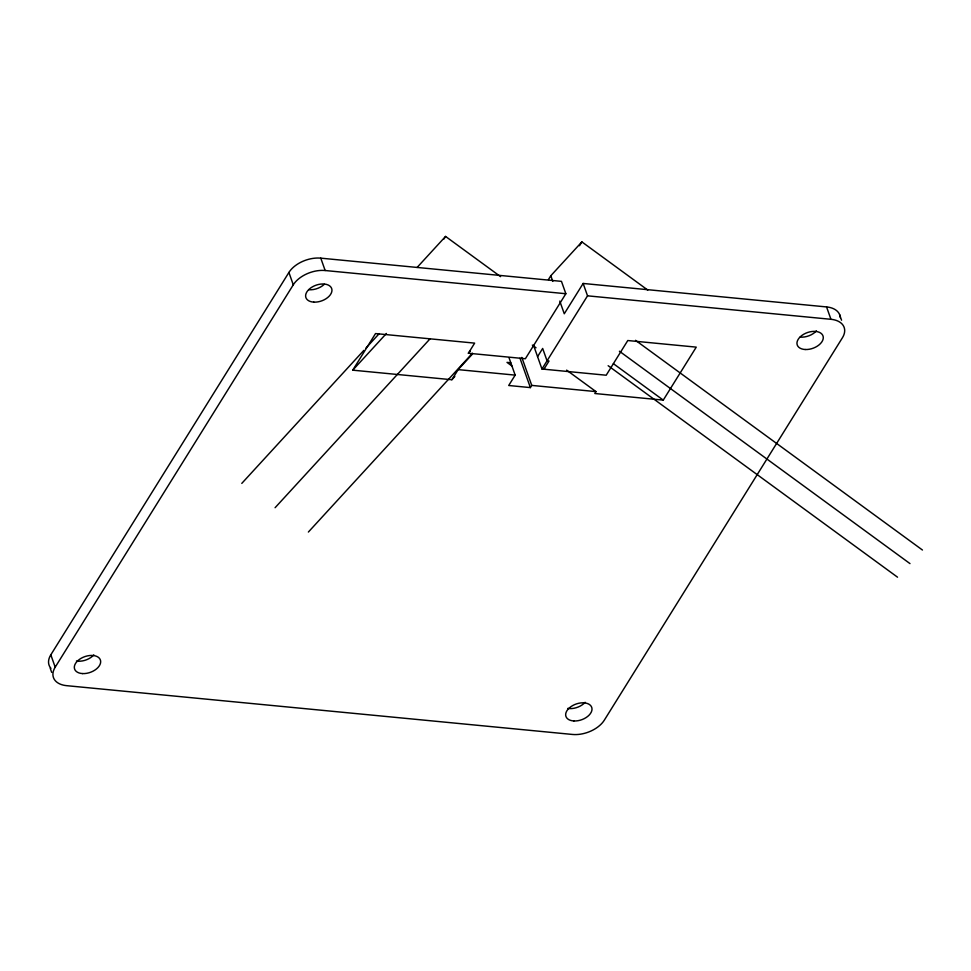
<?xml version="1.0" encoding="UTF-8"?>
<svg xmlns="http://www.w3.org/2000/svg" width="971" height="971" viewBox="0 0 971 971"><rect width="100%" height="100%" fill="white"/><g stroke="black" fill="none" stroke-linecap="round" stroke-linejoin="round"><path stroke-width="1.46" d="M50.905 668.315A24.845 15.16 -19.5 0 1 50.82 654.818L288.909 272.45A24.845 15.16 -19.5 0 1 320.782 258.152L561.469 281.359L565.85 293.728L525.372 358.736L468.362 353.238L474.649 343.127L375.534 333.575L352.74 370.169L451.867 379.734L454.841 376.481M559.782 301.095L564.272 313.767L583.146 283.459L826.564 306.933L830.945 319.301A24.845 15.16 -19.5 0 1 842.415 337.774L604.326 720.154A24.845 15.16 -19.5 0 1 572.453 734.452L66.671 685.672A24.845 15.16 -19.5 0 1 55.189 667.186L293.278 284.819A24.845 15.16 -19.5 0 1 325.164 270.521L565.85 293.728M443.965 239.012L445.568 236.426L500.587 276.638M451.867 379.734L458.154 369.623L472.513 353.978M548.445 279.527L550.8 275.752L581.872 241.888L647.791 290.074M579.481 245.736L581.872 241.888M509.107 357.996L515.164 375.122L508.707 385.499L530.384 387.599L531.744 385.402L521.828 357.413M537.57 356.648L542.668 348.455L547.049 360.824L549.028 361.018L543.918 369.211L544.549 368.531M566.615 370.133L595.988 391.604L594.798 393.51L663.254 400.113L696.256 347.133L627.788 340.53L606.195 375.219L541.952 369.016L587.528 295.827L583.146 283.459M417.081 267.474L445.568 236.426M241.791 483.388L363.846 350.373M365.897 348.14L379.224 333.611M352.74 370.169L386.422 333.466M275.084 507.712L429.947 338.94M468.362 353.238L470.413 351.004M308.377 532.047L472.464 353.213M587.528 295.827L830.945 319.301M510.795 362.753L507.008 362.389L511.935 365.994M458.154 369.623L515.164 375.122M531.744 385.402L595.988 391.604M635.52 340.323L922.45 550.023M619.401 351.223L909.985 563.605M613.381 363.664L663.254 400.113M608.149 365.703L897.532 577.187M532.339 345.093L536.016 347.776M550.8 275.752L552.802 281.384M533.577 345.385L541.952 369.016M519.971 358.202L530.384 387.599M320.782 258.152L325.164 270.521M288.909 272.45L293.278 284.819M50.82 654.818L55.189 667.186M50.225 668.254L51.681 672.381M839.624 314.616L841.554 320.224M826.564 306.933A24.845 15.16 -19.5 0 1 840.303 317.651M93.823 654.915A13.667 8.338 -19.5 0 1 76.454 661.02M324.326 284.285A13.667 8.338 -19.5 0 1 308.79 289.71M816.441 330.856A13.667 8.338 -19.5 0 1 800.128 337.095M585.149 702.3A13.667 8.338 -19.5 0 1 567.792 708.405M82.559 673.583A13.667 8.338 -19.5 0 0 100.547 660.547A13.667 8.338 -19.5 0 0 79.391 659.418A13.667 8.338 -19.5 0 0 82.559 673.583M313.839 302.127A13.667 8.338 -19.5 0 0 331.839 289.103A13.667 8.338 -19.5 0 0 310.671 287.974A13.667 8.338 -19.5 0 0 313.839 302.127M805.177 349.511A13.667 8.338 -19.5 0 0 823.165 336.488A13.667 8.338 -19.5 0 0 802.01 335.359A13.667 8.338 -19.5 0 0 805.177 349.511M573.885 720.968A13.667 8.338 -19.5 0 0 591.885 707.932A13.667 8.338 -19.5 0 0 570.73 706.803A13.667 8.338 -19.5 0 0 573.885 720.968"/></g></svg>
